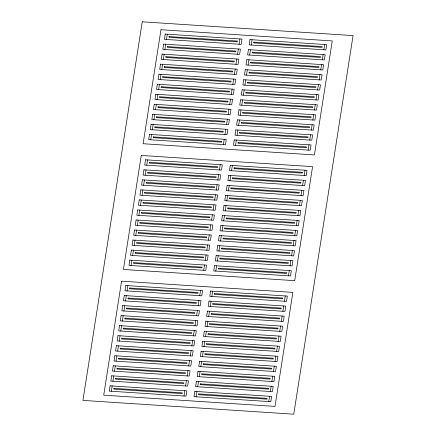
<?xml version="1.0" encoding="UTF-8"?>
<svg xmlns="http://www.w3.org/2000/svg" width="436" height="436" viewBox="0 0 436 436"><rect width="100%" height="100%" fill="white"/><g stroke="black" fill="none" stroke-linecap="round" stroke-linejoin="round"><path stroke-width="0.65" d="M111.349 391.245L112.177 385.964M112.919 381.211L113.747 375.93M114.494 371.183L115.322 365.902M116.063 361.15L116.892 355.869M117.638 351.116L118.467 345.835M119.208 341.083L120.036 335.802M120.783 331.049L121.606 325.768M122.353 321.021L123.181 315.74M123.928 310.988L124.751 305.707M125.497 300.954L126.326 295.673M127.067 290.921L127.895 285.64M131.051 265.519L131.879 260.238M132.62 255.491L133.449 250.21M134.195 245.457L135.018 240.176M135.765 235.424L136.593 230.143M137.34 225.39L138.163 220.109M138.91 215.357L139.738 210.076M140.479 205.329L141.308 200.048M142.054 195.295L142.883 190.014M143.624 185.262L144.452 179.981M145.199 175.228L146.027 169.947M146.769 165.195L147.597 159.914M150.752 139.798L151.575 134.517M152.322 129.764L153.15 124.483M153.892 119.731L154.72 114.45M155.467 109.698L156.295 104.417M157.036 99.664L157.865 94.383M158.611 89.636L159.44 84.355M160.181 79.603L161.009 74.322M161.756 69.569L162.579 64.288M163.326 59.536L164.154 54.255M164.901 49.502L165.724 44.221M166.47 39.474L167.299 34.193M183.992 396.002L184.815 390.721M185.562 385.969L186.39 380.688M187.137 375.936L187.96 370.655M188.706 365.902L189.535 360.627M190.276 355.874L191.104 350.593M191.851 345.841L192.679 340.56M193.421 335.807L194.249 330.526M194.996 325.774L195.824 320.493M196.565 315.746L197.394 310.465M198.14 305.712L198.963 300.431M199.71 295.679L200.538 290.398M203.688 270.276L204.517 264.995M205.263 260.243L206.092 254.962M206.833 250.215L207.661 244.934M208.408 240.181L209.236 234.9M209.978 230.148L210.806 224.867M211.553 220.115L212.376 214.834M213.122 210.081L213.951 204.8M214.697 200.053L215.52 194.772M216.267 190.02L217.095 184.739M217.837 179.986L218.665 174.705M219.412 169.953L220.24 164.672M223.39 144.55L224.218 139.269M224.965 134.522L225.788 129.241M226.535 124.489L227.363 119.208M228.104 114.455L228.933 109.174M229.679 104.422L230.508 99.141M231.249 94.389L232.077 89.108M232.824 84.361L233.652 79.079M234.394 74.327L235.222 69.046M235.969 64.294L236.797 59.013M237.538 54.26L238.367 48.979M239.113 44.227L239.936 38.946M196.102 396.793L196.93 391.512M197.672 386.765L198.5 381.484M199.247 376.731L200.075 371.45M200.816 366.698L201.645 361.417M202.391 356.664L203.22 351.383M203.961 346.631L204.789 341.35M205.536 336.603L206.359 331.322M207.105 326.569L207.934 321.288M208.68 316.536L209.503 311.255M210.25 306.503L211.079 301.222M211.82 296.469L212.648 291.193M215.804 271.072L216.632 265.791M217.373 261.039L218.202 255.758M218.948 251.005L219.771 245.724M220.518 240.972L221.346 235.691M222.093 230.938L222.916 225.663M223.663 220.91L224.491 215.629M225.232 210.877L226.061 205.596M226.807 200.843L227.636 195.562M228.377 190.81L229.205 185.529M229.952 180.776L230.78 175.501M231.521 170.749L232.35 165.467M235.505 145.346L236.328 140.065M237.075 135.313L237.903 130.032M238.645 125.279L239.473 119.998M240.22 115.246L241.048 109.97M241.789 105.218L242.618 99.937M243.364 95.184L244.193 89.903M244.934 85.151L245.762 79.87M246.509 75.117L247.332 69.836M248.079 65.084L248.907 59.808M249.648 55.056L250.477 49.775M251.223 45.022L252.052 39.741M268.745 401.551L269.568 396.27M270.315 391.517L271.143 386.236M271.89 381.489L272.713 376.208M273.459 371.456L274.288 366.175M275.029 361.422L275.857 356.141M276.604 351.389L277.432 346.108M278.173 341.355L279.002 336.074M279.748 331.327L280.577 326.046M281.318 321.294L282.147 316.013M282.893 311.26L283.716 305.979M284.463 301.227L285.291 295.946M288.441 275.825L289.27 270.543M290.016 265.797L290.845 260.515M291.586 255.763L292.414 250.482M293.161 245.73L293.989 240.449M294.731 235.696L295.559 230.415M296.306 225.663L297.129 220.382M297.875 215.635L298.704 210.354M299.445 205.601L300.273 200.32M301.02 195.568L301.848 190.287M302.589 185.534L303.418 180.253M304.165 175.501L304.993 170.22M308.143 150.104L308.971 144.823M309.718 140.07L310.541 134.789M311.288 130.037L312.116 124.756M312.857 120.004L313.686 114.723M314.432 109.97L315.261 104.689M316.002 99.942L316.83 94.661M317.577 89.909L318.405 84.628M319.147 79.875L319.975 74.594M320.722 69.842L321.55 64.561M322.291 59.808L323.12 54.527M323.866 49.78L324.689 44.499M142.256 21.8L82.933 400.395L293.744 414.2L353.067 35.605L142.256 21.8M121.584 281.171L103.719 395.174L275.002 406.39L292.861 292.387L121.584 281.171M141.28 155.445L123.421 269.448L294.703 280.664L312.563 166.661L141.28 155.445M160.982 29.724L143.117 143.722L314.4 154.938L332.265 40.935L160.982 29.724M110.112 385.827L109.283 391.108L186.052 396.139L186.881 390.858L110.112 385.827M111.687 375.799L110.858 381.08L187.627 386.105L188.456 380.824L111.687 375.799M113.256 365.766L112.428 371.047L189.197 376.072L190.025 370.791L113.256 365.766M114.826 355.732L114.003 361.013L190.772 366.038L191.6 360.757L114.826 355.732M116.401 345.699L115.573 350.98L192.341 356.01L193.17 350.729L116.401 345.699M117.971 335.666L117.142 340.947L193.916 345.977L194.739 340.696L117.971 335.666M119.546 325.638L118.717 330.919L195.486 335.943L196.314 330.662L119.546 325.638M121.115 315.604L120.287 320.885L197.056 325.91L197.884 320.629L121.115 315.604M122.69 305.571L121.862 310.852L198.631 315.877L199.459 310.596L122.69 305.571M124.26 295.537L123.432 300.818L200.2 305.849L201.029 300.567L124.26 295.537M125.83 285.504L125.007 290.785L201.775 295.815L202.604 290.534L125.83 285.504M129.814 260.107L128.985 265.388L205.754 270.413L206.582 265.132L129.814 260.107M131.383 250.073L130.555 255.354L207.329 260.379L208.152 255.098L131.383 250.073M132.958 240.04L132.13 245.321L208.899 250.346L209.727 245.065L132.958 240.04M134.528 230.006L133.699 235.287L210.468 240.318L211.297 235.037L134.528 230.006M136.103 219.973L135.274 225.254L212.043 230.284L212.872 225.003L136.103 219.973M137.672 209.945L136.844 215.226L213.613 220.251L214.441 214.97L137.672 209.945M139.242 199.911L138.419 205.193L215.188 210.217L216.016 204.936L139.242 199.911M140.817 189.878L139.989 195.159L216.757 200.184L217.586 194.903L140.817 189.878M142.387 179.845L141.564 185.126L218.332 190.156L219.161 184.875L142.387 179.845M143.962 169.811L143.133 175.092L219.902 180.123L220.73 174.841L143.962 169.811M145.531 159.783L144.703 165.064L221.477 170.089L222.3 164.808L145.531 159.783M149.515 134.381L148.687 139.662L225.456 144.687L226.284 139.406L149.515 134.381M151.085 124.347L150.257 129.628L227.025 134.653L227.854 129.372L151.085 124.347M152.655 114.314L151.832 119.595L228.6 124.625L229.429 119.344L152.655 114.314M154.23 104.28L153.401 109.561L230.17 114.592L230.998 109.311L154.23 104.28M155.799 94.252L154.976 99.533L231.745 104.558L232.573 99.277L155.799 94.252M157.374 84.219L156.546 89.5L233.315 94.525L234.143 89.244L157.374 84.219M158.944 74.185L158.115 79.466L234.89 84.491L235.713 79.21L158.944 74.185M160.519 64.152L159.69 69.433L236.459 74.463L237.288 69.182L160.519 64.152M162.088 54.119L161.26 59.4L238.029 64.43L238.857 59.149L162.088 54.119M163.664 44.091L162.835 49.372L239.604 54.396L240.432 49.115L163.664 44.091M165.233 34.057L164.405 39.338L241.173 44.363L242.002 39.082L165.233 34.057M113.96 388.356L113.84 389.135L182.204 393.61L182.33 392.831L113.96 388.356M115.535 378.323L115.409 379.102L183.779 383.576L183.899 382.803L115.535 378.323M117.104 368.289L116.984 369.069L185.349 373.543L185.474 372.769L117.104 368.289M118.674 358.261L118.554 359.035L186.924 363.515L187.044 362.736L118.674 358.261M120.249 348.228L120.129 349.002L188.494 353.482L188.614 352.702L120.249 348.228M121.818 338.194L121.699 338.974L190.069 343.448L190.189 342.674L121.818 338.194M123.393 328.161L123.268 328.94L191.638 333.415L191.758 332.641L123.393 328.161M124.963 318.133L124.843 318.907L193.208 323.381L193.333 322.607L124.963 318.133M126.538 308.099L126.413 308.873L194.783 313.353L194.903 312.574L126.538 308.099M128.108 298.066L127.988 298.84L196.353 303.32L196.478 302.54L128.108 298.066M129.683 288.033L129.557 288.812L197.928 293.286L198.048 292.512L129.683 288.033M133.661 262.63L133.541 263.409L201.906 267.884L202.026 267.11L133.661 262.63M135.231 252.597L135.111 253.376L203.481 257.85L203.601 257.077L135.231 252.597M136.806 242.569L136.681 243.343L205.051 247.822L205.171 247.043L136.806 242.569M138.376 232.535L138.256 233.309L206.62 237.789L206.746 237.01L138.376 232.535M139.951 222.502L139.825 223.281L208.195 227.756L208.315 226.982L139.951 222.502M141.52 212.468L141.4 213.248L209.765 217.722L209.89 216.948L141.52 212.468M143.095 202.44L142.97 203.214L211.34 207.689L211.46 206.915L143.095 202.44M144.665 192.407L144.545 193.181L212.91 197.661L213.035 196.881L144.665 192.407M146.234 182.373L146.115 183.147L214.485 187.627L214.605 186.848L146.234 182.373M147.809 172.34L147.69 173.119L216.054 177.594L216.174 176.82L147.809 172.34M149.379 162.306L149.259 163.086L217.629 167.56L217.749 166.786L149.379 162.306M153.363 136.904L153.238 137.683L221.608 142.158L221.728 141.384L153.363 136.904M154.933 126.876L154.813 127.65L223.178 132.13L223.303 131.35L154.933 126.876M156.508 116.843L156.382 117.616L224.753 122.096L224.872 121.317L156.508 116.843M158.077 106.809L157.957 107.588L226.322 112.063L226.448 111.289L158.077 106.809M159.647 96.776L159.527 97.555L227.897 102.029L228.017 101.256L159.647 96.776M161.222 86.748L161.102 87.522L229.467 91.996L229.587 91.222L161.222 86.748M162.792 76.714L162.672 77.488L231.042 81.968L231.162 81.189L162.792 76.714M164.367 66.681L164.241 67.455L232.611 71.935L232.731 71.155L164.367 66.681M165.936 56.647L165.816 57.427L234.181 61.901L234.306 61.127L165.936 56.647M167.511 46.614L167.386 47.393L235.756 51.868L235.876 51.094L167.511 46.614M169.081 36.586L168.961 37.36L237.326 41.834L237.451 41.06L169.081 36.586M194.865 391.381L194.036 396.662L270.805 401.687L271.633 396.406L194.865 391.381M196.434 381.347L195.611 386.628L272.38 391.653L273.209 386.372L196.434 381.347M198.009 371.314L197.181 376.595L273.95 381.62L274.778 376.339L198.009 371.314M199.579 361.281L198.756 366.562L275.525 371.592L276.353 366.311L199.579 361.281M201.154 351.247L200.326 356.528L277.094 361.558L277.923 356.277L201.154 351.247M202.724 341.219L201.895 346.5L278.669 351.525L279.492 346.244L202.724 341.219M204.299 331.186L203.47 336.467L280.239 341.492L281.067 336.211L204.299 331.186M205.868 321.152L205.04 326.433L281.809 331.458L282.637 326.177L205.868 321.152M207.443 311.119L206.615 316.4L283.384 321.43L284.212 316.149L207.443 311.119M209.013 301.091L208.185 306.366L284.953 311.397L285.782 306.116L209.013 301.091M210.583 291.057L209.76 296.338L286.528 301.363L287.357 296.082L210.583 291.057M214.567 265.655L213.738 270.936L290.507 275.961L291.335 270.68L214.567 265.655M216.136 255.621L215.308 260.902L292.082 265.927L292.905 260.646L216.136 255.621M217.711 245.588L216.883 250.869L293.651 255.899L294.48 250.618L217.711 245.588M219.281 235.554L218.452 240.835L295.221 245.866L296.049 240.585L219.281 235.554M220.856 225.526L220.027 230.808L296.796 235.832L297.625 230.551L220.856 225.526M222.425 215.493L221.597 220.774L298.366 225.799L299.194 220.518L222.425 215.493M223.995 205.46L223.172 210.741L299.941 215.766L300.769 210.484L223.995 205.46M225.57 195.426L224.742 200.707L301.51 205.738L302.339 200.456L225.57 195.426M227.14 185.398L226.317 190.674L303.085 195.704L303.914 190.423L227.14 185.398M228.715 175.365L227.886 180.646L304.655 185.671L305.483 180.39L228.715 175.365M230.284 165.331L229.456 170.612L306.23 175.637L307.053 170.356L230.284 165.331M234.268 139.929L233.44 145.21L310.209 150.235L311.037 144.954L234.268 139.929M235.838 129.895L235.009 135.176L311.778 140.207L312.607 134.926L235.838 129.895M237.407 119.867L236.585 125.143L313.353 130.173L314.182 124.892L237.407 119.867M238.983 109.834L238.154 115.115L314.923 120.14L315.751 114.859L238.983 109.834M240.552 99.8L239.729 105.081L316.498 110.106L317.321 104.825L240.552 99.8M242.127 89.767L241.299 95.048L318.067 100.073L318.896 94.792L242.127 89.767M243.697 79.734L242.868 85.015L319.643 90.045L320.465 84.764L243.697 79.734M245.272 69.706L244.443 74.981L321.212 80.011L322.041 74.73L245.272 69.706M246.841 59.672L246.013 64.953L322.782 69.978L323.61 64.697L246.841 59.672M248.416 49.639L247.588 54.92L324.357 59.945L325.185 54.663L248.416 49.639M249.986 39.605L249.158 44.886L325.926 49.911L326.755 44.63L249.986 39.605M198.712 393.904L198.593 394.684L266.957 399.158L267.083 398.384L198.712 393.904M200.288 383.876L200.162 384.65L268.532 389.125L268.652 388.351L200.288 383.876M201.857 373.843L201.737 374.617L270.102 379.097L270.227 378.317L201.857 373.843M203.427 363.809L203.307 364.583L271.677 369.063L271.797 368.284L203.427 363.809M205.002 353.776L204.882 354.555L273.247 359.03L273.367 358.256L205.002 353.776M206.571 343.742L206.451 344.522L274.822 348.996L274.942 348.222L206.571 343.742M208.146 333.714L208.021 334.488L276.391 338.968L276.511 338.189L208.146 333.714M209.716 323.681L209.596 324.455L277.961 328.935L278.086 328.155L209.716 323.681M211.291 313.648L211.166 314.427L279.536 318.901L279.656 318.122L211.291 313.648M212.861 303.614L212.741 304.393L281.106 308.868L281.231 308.094L212.861 303.614M214.436 293.581L214.31 294.36L282.681 298.834L282.8 298.06L214.436 293.581M218.414 268.184L218.294 268.958L286.659 273.432L286.779 272.658L218.414 268.184M219.984 258.15L219.864 258.924L288.234 263.404L288.354 262.625L219.984 258.15M221.559 248.117L221.434 248.891L289.804 253.37L289.924 252.591L221.559 248.117M223.128 238.083L223.009 238.863L291.373 243.337L291.499 242.563L223.128 238.083M224.704 228.05L224.578 228.829L292.948 233.304L293.068 232.53L224.704 228.05M226.273 218.022L226.153 218.796L294.518 223.276L294.643 222.496L226.273 218.022M227.848 207.988L227.723 208.762L296.093 213.242L296.213 212.463L227.848 207.988M229.418 197.955L229.298 198.734L297.663 203.209L297.788 202.429L229.418 197.955M230.987 187.921L230.867 188.701L299.238 193.175L299.358 192.401L230.987 187.921M232.562 177.888L232.443 178.667L300.807 183.142L300.927 182.368L232.562 177.888M234.132 167.86L234.012 168.634L302.382 173.114L302.502 172.334L234.132 167.86M238.116 142.458L237.991 143.231L306.361 147.711L306.481 146.932L238.116 142.458M239.686 132.424L239.566 133.203L307.93 137.678L308.056 136.899L239.686 132.424M241.261 122.391L241.135 123.17L309.505 127.644L309.625 126.871L241.261 122.391M242.83 112.357L242.71 113.137L311.075 117.611L311.2 116.837L242.83 112.357M244.4 102.329L244.28 103.103L312.65 107.583L312.77 106.804L244.4 102.329M245.975 92.296L245.855 93.07L314.22 97.55L314.34 96.77L245.975 92.296M247.544 82.262L247.425 83.042L315.795 87.516L315.915 86.737L247.544 82.262M249.12 72.229L248.994 73.008L317.364 77.483L317.484 76.709L249.12 72.229M250.689 62.195L250.569 62.975L318.934 67.449L319.059 66.675L250.689 62.195M252.264 52.167L252.139 52.941L320.509 57.421L320.629 56.642L252.264 52.167M253.834 42.134L253.714 42.908L322.079 47.388L322.204 46.608L253.834 42.134"/></g></svg>
